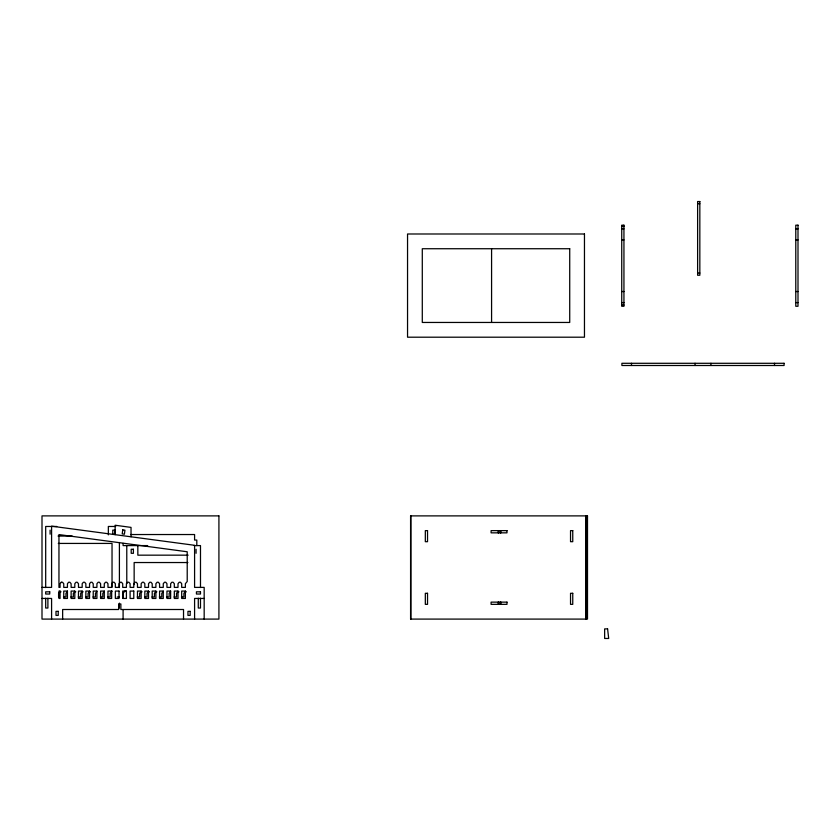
<?xml version="1.0" encoding="UTF-8"?>
<svg xmlns="http://www.w3.org/2000/svg" width="840" height="840" viewBox="0 0 840 840"><rect width="100%" height="100%" fill="white"/><g stroke="black" fill="none" stroke-linecap="round" stroke-linejoin="round"><path stroke-width="1.26" d="M67.19 591.812L65.961 593.292L65.961 596.977L63.504 596.977M96.673 591.812L95.445 593.292L95.445 596.977L92.988 596.977M104.045 591.812L102.816 593.292L102.816 596.977L100.359 596.977M112.035 591.077L110.187 593.292L110.187 596.977L107.73 596.977M125.297 590.635L123.092 593.292L123.092 598.448M163.013 591.812L161.784 593.292L161.784 596.977L159.327 596.977M170.384 591.812L169.155 593.292L169.155 596.977L166.698 596.977M697.62 203.742L699.836 203.742M621.736 226.412L623.942 226.412M621.736 228.869L623.942 228.869M795.784 228.869L798 228.869M621.736 239.925L623.942 239.925M795.784 239.925L798 239.925M697.62 273.031L699.836 273.031M621.736 291.532L623.942 291.532M795.784 291.532L798 291.532M621.736 302.589L623.942 302.589M795.784 302.589L798 302.589M621.736 305.046L623.942 305.046M56.742 526.47L45.685 526.47L45.685 587.58M115.721 526.47L108.339 526.47L108.339 534.86M130.525 534.534L194.586 534.534L194.586 540.057L196.802 540.057L196.802 545.591M58.034 536.057L72.219 536.057M58.296 543.428L112.035 543.428L112.035 587.212M147.661 545.591L123.092 545.591L123.092 543.375M194.219 545.591L200.487 545.591L200.487 587.559M188.139 555.167L137.834 555.167L137.834 545.591M187.877 562.538L134.148 562.538L134.148 584.598M42 587.391L51.587 587.391L51.587 526.176L194.586 545.297L194.586 587.391L204.172 587.391L204.172 619.091M61.047 591.812L59.819 591.812L58.59 593.292L58.59 596.977M75.789 591.812L74.561 591.812L73.332 593.292L73.332 596.977L70.875 596.977M83.16 591.812L81.931 591.812L80.703 593.292L80.703 596.977L78.246 596.977M90.531 591.812L89.302 591.812L88.074 593.292L88.074 596.977L85.617 596.977M142.128 591.812L140.9 591.812L139.671 593.292L139.671 596.977L137.214 596.977M149.499 591.812L148.271 591.812L147.042 593.292L147.042 596.977L144.585 596.977M156.87 591.812L155.642 591.812L154.413 593.292L154.413 596.977L151.956 596.977M178.983 591.812L177.755 591.812L176.526 593.292L176.526 596.977L174.069 596.977M186.365 591.812L185.136 591.812L183.908 593.292L183.908 596.977L181.451 596.977M117.191 596.977L119.406 596.977M42 598.448L51.587 598.448L51.587 619.091M204.172 598.448L194.586 598.448L194.586 619.091M774.501 363.29L774.501 365.495M710.934 363.29L710.934 365.495M695.048 363.29L695.048 365.495M631.491 363.29L631.491 365.495M586.268 515.886L586.268 619.091M585.984 515.886L585.984 619.091M500.892 530.628L500.892 532.844M500.892 602.133L500.892 604.349M500.356 530.628L500.356 532.844M500.356 602.133L500.356 604.349M498.708 530.628L498.708 532.844M498.708 602.133L498.708 604.349M498.162 530.628L498.162 532.844M498.162 602.133L498.162 604.349M491.579 248.734L491.579 322.455M410.865 515.886L410.865 619.091M200.487 598.206L200.487 608.034L198.282 608.034L198.282 598.206M196.066 549.255L196.066 553.308M183.53 619.091L183.53 609.504L120.876 609.504L120.876 603.981L118.661 603.981L118.661 609.504L62.643 609.504L62.643 619.091M131.03 536.802L131.03 527.394L115.143 525.242L115.143 534.67M126.777 545.591L126.777 583.622M123.092 610.061L123.092 619.091M119.406 542.493L119.406 587.58M119.406 603.12L119.406 608.034M50.106 530.135L50.106 534.188M47.901 598.206L47.901 608.034L45.685 608.034L45.685 598.206M122.755 529.883L122.22 533.904L124.404 534.198L124.95 530.177L122.755 529.883M61.288 582.236L60.06 583.706L60.06 587.391L58.958 587.391L58.958 534.587L187.215 551.764L187.215 581.5L185.378 583.706L185.378 587.391L181.692 587.391L181.692 583.706L180.464 582.236L179.235 582.236L178.007 583.706L178.007 587.391L174.321 587.391L174.321 583.706L173.093 582.236L171.864 582.236L170.636 583.706L170.636 587.391L166.95 587.391L166.95 583.706L165.722 582.236L164.493 582.236L163.265 583.706L163.265 587.391L159.579 587.391L159.579 583.706L158.351 582.236L157.122 582.236L155.894 583.706L155.894 587.391L152.208 587.391L152.208 583.706L150.98 582.236L149.751 582.236L148.523 583.706L148.523 587.391L144.837 587.391L144.837 583.706L143.609 582.236L142.38 582.236L141.152 583.706L141.152 587.391L137.466 587.391L137.466 583.706L136.238 582.236L135.009 582.236L133.78 583.706L133.78 587.391L130.095 587.391L130.095 583.706L128.867 582.236L127.638 582.236L126.41 583.706L126.41 587.391L122.714 587.391L122.714 583.706L121.485 582.236L120.257 582.236L119.028 583.706L119.028 587.391L115.343 587.391L115.343 583.706L114.114 582.236L112.886 582.236L111.657 583.706L111.657 587.391L107.972 587.391L107.972 583.706L106.743 582.236L105.514 582.236L104.286 583.706L104.286 587.391L100.601 587.391L100.601 583.706L99.372 582.236L98.144 582.236L96.915 583.706L96.915 587.391L93.23 587.391L93.23 583.706L92.001 582.236L90.773 582.236L89.544 583.706L89.544 587.391L85.859 587.391L85.859 583.706L84.63 582.236L83.402 582.236L82.173 583.706L82.173 587.391L78.487 587.391L78.487 583.706L77.259 582.236L76.031 582.236L74.802 583.706L74.802 587.391L71.117 587.391L71.117 583.706L69.888 582.236L68.66 582.236L67.431 583.706L67.431 587.391L63.746 587.391L63.746 583.706L62.517 582.236L61.288 582.236M699.836 201.537L697.62 201.537L697.62 275.247L699.836 275.247L699.836 201.537M623.942 225.183L621.736 225.183L621.736 306.274L623.942 306.274L623.942 225.183M798 225.183L795.784 225.183L795.784 306.274L798 306.274L798 225.183M584.462 233.993L407.547 233.993L407.547 337.197L584.462 337.197L584.462 233.993M569.72 248.734L422.289 248.734L422.289 322.455L569.72 322.455L569.72 248.734M784.077 363.29L621.904 363.29L621.904 365.495L784.077 365.495L784.077 363.29M218.915 515.886L42 515.886L42 619.091L218.915 619.091L218.915 515.886M587.496 515.886L410.582 515.886L410.582 619.091L587.496 619.091L587.496 515.886M114.975 530.135L112.77 530.135L112.77 534.188L114.975 534.188L114.975 530.135M427.529 530.628L425.324 530.628L425.324 541.695L427.529 541.695L427.529 530.628M506.982 530.628L491.096 530.628L491.096 532.844L506.982 532.844L506.982 530.628M572.754 530.628L570.538 530.628L570.538 541.695L572.754 541.695L572.754 530.628M133.403 549.255L131.198 549.255L131.198 553.308L133.403 553.308L133.403 549.255M60.06 591.077L58.958 591.077L58.958 598.448L60.06 598.448L60.06 591.077M67.431 591.077L63.746 591.077L63.746 598.448L67.431 598.448L67.431 591.077M74.802 591.077L71.117 591.077L71.117 598.448L74.802 598.448L74.802 591.077M82.173 591.077L78.487 591.077L78.487 598.448L82.173 598.448L82.173 591.077M89.544 591.077L85.859 591.077L85.859 598.448L89.544 598.448L89.544 591.077M96.915 591.077L93.23 591.077L93.23 598.448L96.915 598.448L96.915 591.077M104.286 591.077L100.601 591.077L100.601 598.448L104.286 598.448L104.286 591.077M111.657 591.077L107.972 591.077L107.972 598.448L111.657 598.448L111.657 591.077M119.028 591.077L115.343 591.077L115.343 598.448L119.028 598.448L119.028 591.077M126.41 591.077L122.714 591.077L122.714 598.448L126.41 598.448L126.41 591.077M133.78 591.077L130.095 591.077L130.095 598.448L133.78 598.448L133.78 591.077M141.152 591.077L137.466 591.077L137.466 598.448L141.152 598.448L141.152 591.077M148.523 591.077L144.837 591.077L144.837 598.448L148.523 598.448L148.523 591.077M155.894 591.077L152.208 591.077L152.208 598.448L155.894 598.448L155.894 591.077M163.265 591.077L159.579 591.077L159.579 598.448L163.265 598.448L163.265 591.077M170.636 591.077L166.95 591.077L166.95 598.448L170.636 598.448L170.636 591.077M178.007 591.077L174.321 591.077L174.321 598.448L178.007 598.448L178.007 591.077M185.378 591.077L181.692 591.077L181.692 598.448L185.378 598.448L185.378 591.077M49.739 591.812L45.685 591.812L45.685 594.027L49.739 594.027L49.739 591.812M200.487 591.812L196.434 591.812L196.434 594.027L200.487 594.027L200.487 591.812M427.529 593.292L425.324 593.292L425.324 604.349L427.529 604.349L427.529 593.292M572.754 593.292L570.538 593.292L570.538 604.349L572.754 604.349L572.754 593.292M506.982 602.133L491.096 602.133L491.096 604.349L506.982 604.349L506.982 602.133M58.223 611.352L56.007 611.352L56.007 615.405L58.223 615.405L58.223 611.352M190.166 611.352L187.96 611.352L187.96 615.405L190.166 615.405L190.166 611.352M607.593 628.887L604.643 628.887L604.643 638.463L608.696 638.463L607.593 628.887"/></g></svg>
